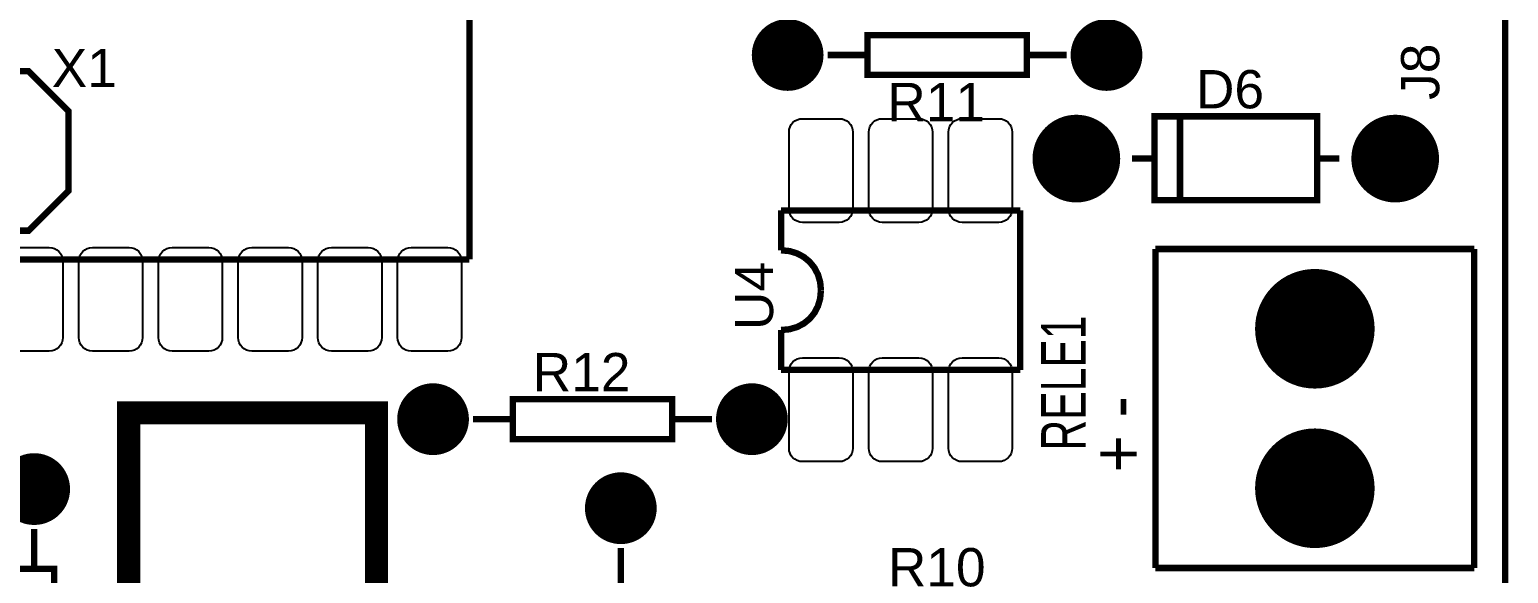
# Model space of a CAD drawing. Header units: inches. Extents: x -2.2 to 2.19, y -1.83 to 1.83.
# Drawn here: x 0.336 to 2.192, y -0.496 to 0.186 of the extents above; entities that cross this region are included whole.
import ezdxf

# ---------------------------------------------------------------- set-up
doc = ezdxf.new("R2010")
doc.units = ezdxf.units.IN
doc.layers.get('0').update_dxf_attribs({"linetype": 'CONTINUOUS'})

# ---------------------------------------------------------------- blocks, each defined once
blk = doc.blocks.new('EPAD')
at = {"const_width": 0.5}
blk.add_lwpolyline([(-0.25, 0, 1), (0.25, 0, 1)], format="xyb", close=True, dxfattribs=at)

msp = doc.modelspace()

# ---------------------------------------------------------------- linework, layer by layer
for points, const_width in [([(-2.193075, -1.826205), (2.187508, -1.826205), (2.187508, 1.826205), (-2.193075, 1.826205), (-2.193075, -1.826205)], 0.008), ([(-2.193075, -1.826205), (2.187508, -1.826205), (2.187508, 1.826205), (-2.193075, 1.826205), (-2.193075, -1.826205)], 0.008), ([(-2.193075, -1.826205), (2.187508, -1.826205), (2.187508, 1.826205), (-2.193075, 1.826205), (-2.193075, -1.826205)], 0.008), ([(0.887925, 0.397795), (0.887925, -0.102205)], 0.008), ([(0.887925, 0.397795), (0.887925, -0.102205)], 0.008), ([(0.887925, 0.397795), (0.887925, -0.102205)], 0.008), ([(1.38724, 0.12911), (1.58724, 0.12911), (1.58724, 0.17911), (1.38724, 0.17911), (1.38724, 0.12911)], 0.008), ([(1.38724, 0.12911), (1.58724, 0.12911), (1.58724, 0.17911), (1.38724, 0.17911), (1.38724, 0.12911)], 0.008), ([(1.38724, 0.12911), (1.58724, 0.12911), (1.58724, 0.17911), (1.38724, 0.17911), (1.38724, 0.12911)], 0.008), ([(1.38724, 0.15411), (1.33724, 0.15411)], 0.008), ([(1.38724, 0.15411), (1.33724, 0.15411)], 0.008), ([(1.38724, 0.15411), (1.33724, 0.15411)], 0.008), ([(1.63724, 0.15411), (1.58724, 0.15411)], 0.008), ([(1.63724, 0.15411), (1.58724, 0.15411)], 0.008), ([(1.63724, 0.15411), (1.58724, 0.15411)], 0.008), ([(0.334925, -0.066205), (0.034925, -0.066205), (-0.015075, -0.016205), (-0.015075, 0.083795), (0.034925, 0.133795), (0.334925, 0.133795), (0.384925, 0.083795), (0.384925, -0.016205), (0.334925, -0.066205)], 0.008), ([(0.334925, -0.066205), (0.034925, -0.066205), (-0.015075, -0.016205), (-0.015075, 0.083795), (0.034925, 0.133795), (0.334925, 0.133795), (0.384925, 0.083795), (0.384925, -0.016205), (0.334925, -0.066205)], 0.008), ([(0.334925, -0.066205), (0.034925, -0.066205), (-0.015075, -0.016205), (-0.015075, 0.083795), (0.034925, 0.133795), (0.334925, 0.133795), (0.384925, 0.083795), (0.384925, -0.016205), (0.334925, -0.066205)], 0.008), ([(1.747445, -0.027811), (1.951445, -0.027811), (1.951445, 0.077189), (1.747445, 0.077189), (1.747445, -0.027811)], 0.008), ([(1.747445, -0.027811), (1.951445, -0.027811), (1.951445, 0.077189), (1.747445, 0.077189), (1.747445, -0.027811)], 0.008), ([(1.747445, -0.027811), (1.951445, -0.027811), (1.951445, 0.077189), (1.747445, 0.077189), (1.747445, -0.027811)], 0.008), ([(1.779445, 0.076189), (1.779445, -0.026811)], 0.008), ([(1.779445, 0.076189), (1.779445, -0.026811)], 0.008), ([(1.779445, 0.076189), (1.779445, -0.026811)], 0.008), ([(1.719445, 0.024189), (1.747445, 0.024189)], 0.008), ([(1.719445, 0.024189), (1.747445, 0.024189)], 0.008), ([(1.719445, 0.024189), (1.747445, 0.024189)], 0.008), ([(1.951445, 0.024189), (1.979445, 0.024189)], 0.008), ([(1.951445, 0.024189), (1.979445, 0.024189)], 0.008), ([(1.951445, 0.024189), (1.979445, 0.024189)], 0.008), ([(1.278972, -0.090772), (1.278972, -0.040772)], 0.008), ([(1.278972, -0.040772), (1.578972, -0.040772)], 0.008), ([(1.278972, -0.090772), (1.278972, -0.040772)], 0.008), ([(1.278972, -0.040772), (1.578972, -0.040772)], 0.008), ([(1.278972, -0.090772), (1.278972, -0.040772)], 0.008), ([(1.278972, -0.040772), (1.578972, -0.040772)], 0.008), ([(1.578972, -0.240772), (1.578972, -0.040772)], 0.008), ([(1.578972, -0.240772), (1.578972, -0.040772)], 0.008), ([(1.578972, -0.240772), (1.578972, -0.040772)], 0.008), ([(1.328972, -0.140772), (1.328013, -0.130584), (1.325238, -0.121146), (1.320798, -0.112646), (1.314847, -0.105272), (1.307537, -0.099209), (1.299019, -0.094646), (1.289447, -0.091772), (1.278972, -0.090772)], 0.008), ([(1.328972, -0.140772), (1.328013, -0.130584), (1.325238, -0.121146), (1.320798, -0.112646), (1.314847, -0.105272), (1.307537, -0.099209), (1.299019, -0.094646), (1.289447, -0.091772), (1.278972, -0.090772)], 0.008), ([(1.328972, -0.140772), (1.328013, -0.130584), (1.325238, -0.121146), (1.320798, -0.112646), (1.314847, -0.105272), (1.307537, -0.099209), (1.299019, -0.094646), (1.289447, -0.091772), (1.278972, -0.090772)], 0.008), ([(1.748657, -0.089197), (2.148657, -0.089197)], 0.008), ([(1.748657, -0.489197), (1.748657, -0.089197)], 0.008), ([(1.748657, -0.089197), (2.148657, -0.089197)], 0.008), ([(1.748657, -0.489197), (1.748657, -0.089197)], 0.008), ([(1.748657, -0.089197), (2.148657, -0.089197)], 0.008), ([(1.748657, -0.489197), (1.748657, -0.089197)], 0.008), ([(2.148657, -0.489197), (2.148657, -0.089197)], 0.008), ([(2.148657, -0.489197), (2.148657, -0.089197)], 0.008), ([(2.148657, -0.489197), (2.148657, -0.089197)], 0.008), ([(-1.112075, -0.102205), (0.887925, -0.102205)], 0.008), ([(-1.112075, -0.102205), (0.887925, -0.102205)], 0.008), ([(-1.112075, -0.102205), (0.887925, -0.102205)], 0.008), ([(1.328972, -0.140772), (1.328013, -0.151246), (1.325238, -0.160819), (1.320798, -0.169336), (1.314847, -0.176646), (1.307537, -0.182598), (1.299019, -0.187037), (1.289447, -0.189813), (1.278972, -0.190772)], 0.008), ([(1.328972, -0.140772), (1.328013, -0.151246), (1.325238, -0.160819), (1.320798, -0.169336), (1.314847, -0.176646), (1.307537, -0.182598), (1.299019, -0.187037), (1.289447, -0.189813), (1.278972, -0.190772)], 0.008), ([(1.328972, -0.140772), (1.328013, -0.151246), (1.325238, -0.160819), (1.320798, -0.169336), (1.314847, -0.176646), (1.307537, -0.182598), (1.299019, -0.187037), (1.289447, -0.189813), (1.278972, -0.190772)], 0.008), ([(1.278972, -0.240772), (1.278972, -0.190772)], 0.008), ([(1.278972, -0.240772), (1.278972, -0.190772)], 0.008), ([(1.278972, -0.240772), (1.278972, -0.190772)], 0.008), ([(1.278972, -0.240772), (1.578972, -0.240772)], 0.008), ([(1.278972, -0.240772), (1.578972, -0.240772)], 0.008), ([(1.278972, -0.240772), (1.578972, -0.240772)], 0.008), ([(0.942358, -0.327583), (1.142358, -0.327583), (1.142358, -0.277583), (0.942358, -0.277583), (0.942358, -0.327583)], 0.008), ([(0.942358, -0.327583), (1.142358, -0.327583), (1.142358, -0.277583), (0.942358, -0.277583), (0.942358, -0.327583)], 0.008), ([(0.942358, -0.327583), (1.142358, -0.327583), (1.142358, -0.277583), (0.942358, -0.277583), (0.942358, -0.327583)], 0.008), ([(0.460469, -0.558488), (0.771492, -0.558488), (0.771492, -0.294709), (0.460469, -0.294709), (0.460469, -0.558488)], 0.029), ([(0.460469, -0.558488), (0.771492, -0.558488), (0.771492, -0.294709), (0.460469, -0.294709), (0.460469, -0.558488)], 0.029), ([(0.460469, -0.558488), (0.771492, -0.558488), (0.771492, -0.294709), (0.460469, -0.294709), (0.460469, -0.558488)], 0.029), ([(0.892358, -0.302583), (0.942358, -0.302583)], 0.008), ([(0.892358, -0.302583), (0.942358, -0.302583)], 0.008), ([(0.892358, -0.302583), (0.942358, -0.302583)], 0.008), ([(1.142358, -0.302583), (1.192358, -0.302583)], 0.008), ([(1.142358, -0.302583), (1.192358, -0.302583)], 0.008), ([(1.142358, -0.302583), (1.192358, -0.302583)], 0.008), ([(0.341925, -0.440205), (0.341925, -0.490205)], 0.008), ([(0.341925, -0.440205), (0.341925, -0.490205)], 0.008), ([(0.341925, -0.440205), (0.341925, -0.490205)], 0.008), ([(1.077925, -0.464205), (1.077925, -0.514205)], 0.008), ([(1.077925, -0.464205), (1.077925, -0.514205)], 0.008), ([(1.077925, -0.464205), (1.077925, -0.514205)], 0.008), ([(0.316925, -0.690205), (0.366925, -0.690205), (0.366925, -0.490205), (0.316925, -0.490205), (0.316925, -0.690205)], 0.008), ([(0.316925, -0.690205), (0.366925, -0.690205), (0.366925, -0.490205), (0.316925, -0.490205), (0.316925, -0.690205)], 0.008), ([(0.316925, -0.690205), (0.366925, -0.690205), (0.366925, -0.490205), (0.316925, -0.490205), (0.316925, -0.690205)], 0.008), ([(1.748657, -0.489197), (2.148657, -0.489197)], 0.008), ([(1.748657, -0.489197), (2.148657, -0.489197)], 0.008), ([(1.748657, -0.489197), (2.148657, -0.489197)], 0.008)]:
    msp.add_lwpolyline(points, dxfattribs=dict(const_width=const_width))
for points in [[(1.305972, 0.074228), (1.351972, 0.074228), (1.355448, 0.07389), (1.358663, 0.072917), (1.361554, 0.071371), (1.364058, 0.069314), (1.366115, 0.066809), (1.367661, 0.063919), (1.368634, 0.060704), (1.368972, 0.057228), (1.368972, -0.038772), (1.368634, -0.042248), (1.367661, -0.045462), (1.366115, -0.048353), (1.364058, -0.050857), (1.361554, -0.052914), (1.358663, -0.05446), (1.355448, -0.055433), (1.351972, -0.055772), (1.305972, -0.055772), (1.302496, -0.055433), (1.299282, -0.05446), (1.296391, -0.052914), (1.293887, -0.050857), (1.29183, -0.048353), (1.290284, -0.045462), (1.289311, -0.042248), (1.288972, -0.038772), (1.288972, 0.057228), (1.289311, 0.060704), (1.290284, 0.063919), (1.29183, 0.066809), (1.293887, 0.069314), (1.296391, 0.071371), (1.299282, 0.072917), (1.302496, 0.07389), (1.305972, 0.074228)], [(1.405972, 0.074228), (1.451972, 0.074228), (1.455448, 0.07389), (1.458663, 0.072917), (1.461554, 0.071371), (1.464058, 0.069314), (1.466115, 0.066809), (1.467661, 0.063919), (1.468634, 0.060704), (1.468972, 0.057228), (1.468972, -0.038772), (1.468634, -0.042248), (1.467661, -0.045462), (1.466115, -0.048353), (1.464058, -0.050857), (1.461554, -0.052914), (1.458663, -0.05446), (1.455448, -0.055433), (1.451972, -0.055772), (1.405972, -0.055772), (1.402496, -0.055433), (1.399282, -0.05446), (1.396391, -0.052914), (1.393887, -0.050857), (1.39183, -0.048353), (1.390284, -0.045462), (1.389311, -0.042248), (1.388972, -0.038772), (1.388972, 0.057228), (1.389311, 0.060704), (1.390284, 0.063919), (1.39183, 0.066809), (1.393887, 0.069314), (1.396391, 0.071371), (1.399282, 0.072917), (1.402496, 0.07389), (1.405972, 0.074228)], [(1.505972, 0.074228), (1.551972, 0.074228), (1.555448, 0.07389), (1.558663, 0.072917), (1.561554, 0.071371), (1.564058, 0.069314), (1.566115, 0.066809), (1.567661, 0.063919), (1.568634, 0.060704), (1.568972, 0.057228), (1.568972, -0.038772), (1.568634, -0.042248), (1.567661, -0.045462), (1.566115, -0.048353), (1.564058, -0.050857), (1.561554, -0.052914), (1.558663, -0.05446), (1.555448, -0.055433), (1.551972, -0.055772), (1.505972, -0.055772), (1.502496, -0.055433), (1.499282, -0.05446), (1.496391, -0.052914), (1.493887, -0.050857), (1.49183, -0.048353), (1.490284, -0.045462), (1.489311, -0.042248), (1.488972, -0.038772), (1.488972, 0.057228), (1.489311, 0.060704), (1.490284, 0.063919), (1.49183, 0.066809), (1.493887, 0.069314), (1.496391, 0.071371), (1.499282, 0.072917), (1.502496, 0.07389), (1.505972, 0.074228)], [(0.414925, -0.087205), (0.460925, -0.087205), (0.464401, -0.087543), (0.467615, -0.088516), (0.470506, -0.090062), (0.473011, -0.092119), (0.475068, -0.094624), (0.476614, -0.097515), (0.477587, -0.100729), (0.477925, -0.104205), (0.477925, -0.200205), (0.477587, -0.203681), (0.476614, -0.206895), (0.475068, -0.209786), (0.473011, -0.212291), (0.470506, -0.214347), (0.467615, -0.215893), (0.464401, -0.216867), (0.460925, -0.217205), (0.414925, -0.217205), (0.411449, -0.216867), (0.408235, -0.215893), (0.405344, -0.214347), (0.402839, -0.212291), (0.400783, -0.209786), (0.399237, -0.206895), (0.398263, -0.203681), (0.397925, -0.200205), (0.397925, -0.104205), (0.398263, -0.100729), (0.399237, -0.097515), (0.400783, -0.094624), (0.402839, -0.092119), (0.405344, -0.090062), (0.408235, -0.088516), (0.411449, -0.087543), (0.414925, -0.087205)], [(0.514925, -0.087205), (0.560925, -0.087205), (0.564401, -0.087543), (0.567615, -0.088516), (0.570506, -0.090062), (0.573011, -0.092119), (0.575068, -0.094624), (0.576614, -0.097515), (0.577587, -0.100729), (0.577925, -0.104205), (0.577925, -0.200205), (0.577587, -0.203681), (0.576614, -0.206895), (0.575068, -0.209786), (0.573011, -0.212291), (0.570506, -0.214347), (0.567615, -0.215893), (0.564401, -0.216867), (0.560925, -0.217205), (0.514925, -0.217205), (0.511449, -0.216867), (0.508235, -0.215893), (0.505344, -0.214347), (0.502839, -0.212291), (0.500783, -0.209786), (0.499237, -0.206895), (0.498263, -0.203681), (0.497925, -0.200205), (0.497925, -0.104205), (0.498263, -0.100729), (0.499237, -0.097515), (0.500783, -0.094624), (0.502839, -0.092119), (0.505344, -0.090062), (0.508235, -0.088516), (0.511449, -0.087543), (0.514925, -0.087205)], [(0.614925, -0.087205), (0.660925, -0.087205), (0.664401, -0.087543), (0.667615, -0.088516), (0.670506, -0.090062), (0.673011, -0.092119), (0.675068, -0.094624), (0.676614, -0.097515), (0.677587, -0.100729), (0.677925, -0.104205), (0.677925, -0.200205), (0.677587, -0.203681), (0.676614, -0.206895), (0.675068, -0.209786), (0.673011, -0.212291), (0.670506, -0.214347), (0.667615, -0.215893), (0.664401, -0.216867), (0.660925, -0.217205), (0.614925, -0.217205), (0.611449, -0.216867), (0.608235, -0.215893), (0.605344, -0.214347), (0.602839, -0.212291), (0.600783, -0.209786), (0.599237, -0.206895), (0.598263, -0.203681), (0.597925, -0.200205), (0.597925, -0.104205), (0.598263, -0.100729), (0.599237, -0.097515), (0.600783, -0.094624), (0.602839, -0.092119), (0.605344, -0.090062), (0.608235, -0.088516), (0.611449, -0.087543), (0.614925, -0.087205)], [(0.714925, -0.087205), (0.760925, -0.087205), (0.764401, -0.087543), (0.767615, -0.088516), (0.770506, -0.090062), (0.773011, -0.092119), (0.775068, -0.094624), (0.776614, -0.097515), (0.777587, -0.100729), (0.777925, -0.104205), (0.777925, -0.200205), (0.777587, -0.203681), (0.776614, -0.206895), (0.775068, -0.209786), (0.773011, -0.212291), (0.770506, -0.214347), (0.767615, -0.215893), (0.764401, -0.216867), (0.760925, -0.217205), (0.714925, -0.217205), (0.711449, -0.216867), (0.708235, -0.215893), (0.705344, -0.214347), (0.702839, -0.212291), (0.700783, -0.209786), (0.699237, -0.206895), (0.698263, -0.203681), (0.697925, -0.200205), (0.697925, -0.104205), (0.698263, -0.100729), (0.699237, -0.097515), (0.700783, -0.094624), (0.702839, -0.092119), (0.705344, -0.090062), (0.708235, -0.088516), (0.711449, -0.087543), (0.714925, -0.087205)], [(0.814925, -0.087205), (0.860925, -0.087205), (0.864401, -0.087543), (0.867615, -0.088516), (0.870506, -0.090062), (0.873011, -0.092119), (0.875068, -0.094624), (0.876614, -0.097515), (0.877587, -0.100729), (0.877925, -0.104205), (0.877925, -0.200205), (0.877587, -0.203681), (0.876614, -0.206895), (0.875068, -0.209786), (0.873011, -0.212291), (0.870506, -0.214347), (0.867615, -0.215893), (0.864401, -0.216867), (0.860925, -0.217205), (0.814925, -0.217205), (0.811449, -0.216867), (0.808235, -0.215893), (0.805344, -0.214347), (0.802839, -0.212291), (0.800783, -0.209786), (0.799237, -0.206895), (0.798263, -0.203681), (0.797925, -0.200205), (0.797925, -0.104205), (0.798263, -0.100729), (0.799237, -0.097515), (0.800783, -0.094624), (0.802839, -0.092119), (0.805344, -0.090062), (0.808235, -0.088516), (0.811449, -0.087543), (0.814925, -0.087205)], [(1.305972, -0.225772), (1.351972, -0.225772), (1.355448, -0.22611), (1.358663, -0.227083), (1.361554, -0.228629), (1.364058, -0.230686), (1.366115, -0.233191), (1.367661, -0.236081), (1.368634, -0.239296), (1.368972, -0.242772), (1.368972, -0.338772), (1.368634, -0.342248), (1.367661, -0.345462), (1.366115, -0.348353), (1.364058, -0.350857), (1.361554, -0.352914), (1.358663, -0.35446), (1.355448, -0.355433), (1.351972, -0.355772), (1.305972, -0.355772), (1.302496, -0.355433), (1.299282, -0.35446), (1.296391, -0.352914), (1.293887, -0.350857), (1.29183, -0.348353), (1.290284, -0.345462), (1.289311, -0.342248), (1.288972, -0.338772), (1.288972, -0.242772), (1.289311, -0.239296), (1.290284, -0.236081), (1.29183, -0.233191), (1.293887, -0.230686), (1.296391, -0.228629), (1.299282, -0.227083), (1.302496, -0.22611), (1.305972, -0.225772)], [(1.405972, -0.225772), (1.451972, -0.225772), (1.455448, -0.22611), (1.458663, -0.227083), (1.461554, -0.228629), (1.464058, -0.230686), (1.466115, -0.233191), (1.467661, -0.236081), (1.468634, -0.239296), (1.468972, -0.242772), (1.468972, -0.338772), (1.468634, -0.342248), (1.467661, -0.345462), (1.466115, -0.348353), (1.464058, -0.350857), (1.461554, -0.352914), (1.458663, -0.35446), (1.455448, -0.355433), (1.451972, -0.355772), (1.405972, -0.355772), (1.402496, -0.355433), (1.399282, -0.35446), (1.396391, -0.352914), (1.393887, -0.350857), (1.39183, -0.348353), (1.390284, -0.345462), (1.389311, -0.342248), (1.388972, -0.338772), (1.388972, -0.242772), (1.389311, -0.239296), (1.390284, -0.236081), (1.39183, -0.233191), (1.393887, -0.230686), (1.396391, -0.228629), (1.399282, -0.227083), (1.402496, -0.22611), (1.405972, -0.225772)], [(1.505972, -0.225772), (1.551972, -0.225772), (1.555448, -0.22611), (1.558663, -0.227083), (1.561554, -0.228629), (1.564058, -0.230686), (1.566115, -0.233191), (1.567661, -0.236081), (1.568634, -0.239296), (1.568972, -0.242772), (1.568972, -0.338772), (1.568634, -0.342248), (1.567661, -0.345462), (1.566115, -0.348353), (1.564058, -0.350857), (1.561554, -0.352914), (1.558663, -0.35446), (1.555448, -0.355433), (1.551972, -0.355772), (1.505972, -0.355772), (1.502496, -0.355433), (1.499282, -0.35446), (1.496391, -0.352914), (1.493887, -0.350857), (1.49183, -0.348353), (1.490284, -0.345462), (1.489311, -0.342248), (1.488972, -0.338772), (1.488972, -0.242772), (1.489311, -0.239296), (1.490284, -0.236081), (1.49183, -0.233191), (1.493887, -0.230686), (1.496391, -0.228629), (1.499282, -0.227083), (1.502496, -0.22611), (1.505972, -0.225772)]]:
    msp.add_lwpolyline(points, close=True)
msp.add_lwpolyline([(0.314925, -0.087205), (0.360925, -0.087205), (0.364401, -0.087543), (0.367615, -0.088516), (0.370506, -0.090062), (0.373011, -0.092119), (0.375068, -0.094624), (0.376614, -0.097515), (0.377587, -0.100729), (0.377925, -0.104205), (0.377925, -0.200205), (0.377587, -0.203681), (0.376614, -0.206895), (0.375068, -0.209786), (0.373011, -0.212291), (0.370506, -0.214347), (0.367615, -0.215893), (0.364401, -0.216867), (0.360925, -0.217205), (0.314925, -0.217205)])

# ---------------------------------------------------------------- block references
for p, xscale, yscale in [((1.28724, 0.15411), 0.09, 0.09), ((1.68724, 0.15411), 0.09, 0.09), ((1.649445, 0.024189), 0.11, 0.11), ((2.049445, 0.024189), 0.11, 0.11), ((1.948657, -0.189197), 0.15, 0.15), ((0.842358, -0.302583), 0.09, 0.09), ((1.242358, -0.302583), 0.09, 0.09), ((1.948657, -0.389197), 0.15, 0.15), ((0.341925, -0.390205), 0.09, 0.09), ((1.077925, -0.414205), 0.09, 0.09)]:
    msp.add_blockref('EPAD', p, dxfattribs=dict(xscale=xscale, yscale=yscale))

# ---------------------------------------------------------------- texts
at = {"width": 1.041667}
for s, p in [('X1', (0.363925, 0.113795)), ('X1', (0.363925, 0.113795)), ('X1', (0.363925, 0.113795)), ('D6', (1.799445, 0.087189)), ('D6', (1.799445, 0.087189)), ('D6', (1.799445, 0.087189)), ('R11', (1.41224, 0.07111)), ('R11', (1.41224, 0.07111)), ('R11', (1.41224, 0.07111)), ('R12', (0.967358, -0.267583)), ('R12', (0.967358, -0.267583)), ('R12', (0.967358, -0.267583)), ('R10', (1.412925, -0.512205)), ('R10', (1.412925, -0.512205)), ('R10', (1.412925, -0.512205))]:
    msp.add_text(s, height=0.048, dxfattribs=at).set_placement(p)
for s, height, width, p in [('J8', 0.048, 1.041667, (2.104799, 0.097811)), ('J8', 0.048, 1.041667, (2.104799, 0.097811)), ('J8', 0.048, 1.041667, (2.104799, 0.097811)), ('U4', 0.048, 1.041667, (1.268972, -0.190772)), ('U4', 0.048, 1.041667, (1.268972, -0.190772)), ('U4', 0.048, 1.041667, (1.268972, -0.190772)), ('RELE1', 0.056, 0.714286, (1.661264, -0.341953)), ('RELE1', 0.056, 0.714286, (1.661264, -0.341953)), ('RELE1', 0.056, 0.714286, (1.661264, -0.341953)), ('+ -', 0.064, 0.9375, (1.733256, -0.369512)), ('+ -', 0.064, 0.9375, (1.733256, -0.369512)), ('+ -', 0.064, 0.9375, (1.733256, -0.369512))]:
    msp.add_text(s, height=height, rotation=90, dxfattribs=dict(width=width)).set_placement(p)

doc.saveas('drawing.dxf')
